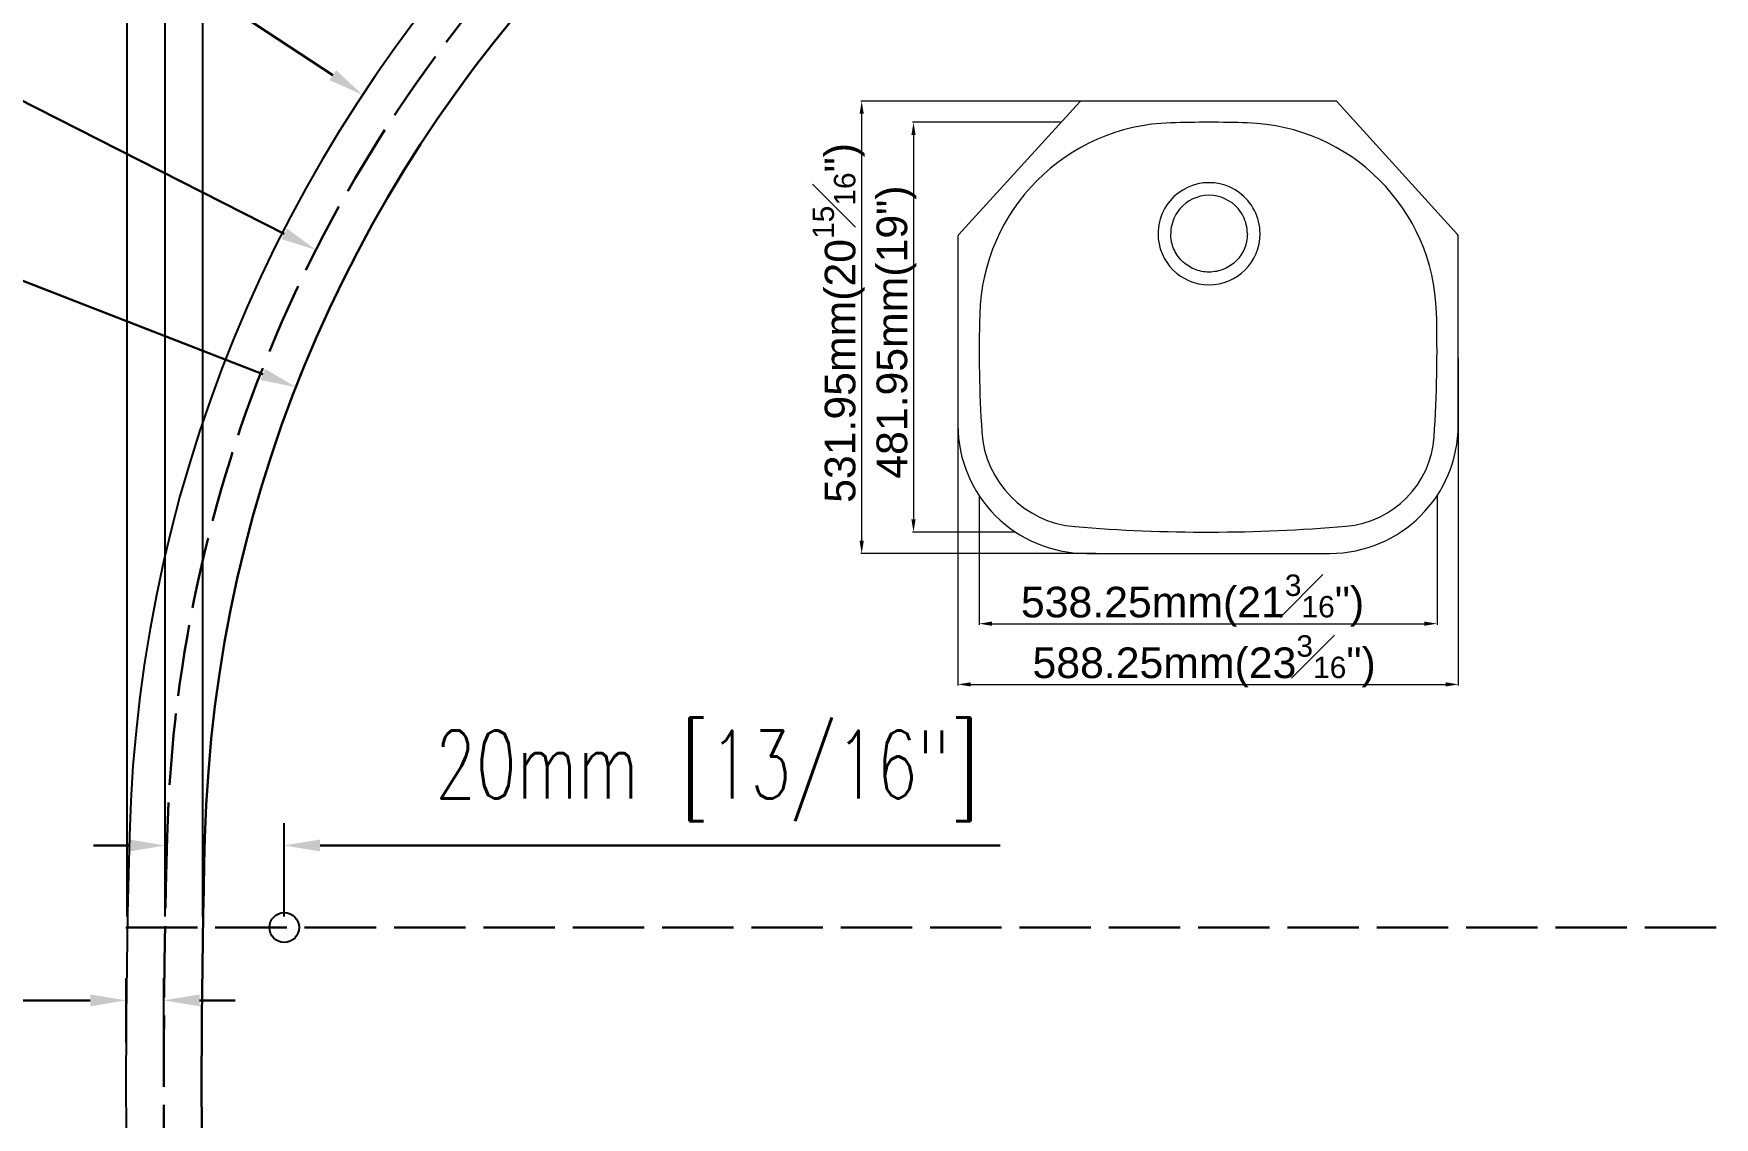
# Model space of a CAD drawing. Header units: millimetres. Extents: x 222 to 1745, y 294 to 1363.
# Drawn here: x 656.3 to 938.5, y 812.7 to 994.7 of the extents above; entities that cross this region are included whole.
import ezdxf

# ---------------------------------------------------------------- set-up
doc = ezdxf.new("R2010")
doc.units = ezdxf.units.MM
doc.linetypes.add('ACAD_ISO02W100', pattern=[15, 12, -3])
for name, color, linetype, lineweight in [('尺寸標注', 1, 'Continuous', 30), ('文字', 3, 'Continuous', 30), ('細實線', 1, 'Continuous', 13), ('虚线', 2, 'ACAD_ISO02W100', 30)]:
    doc.layers.add(name, color=color, linetype=linetype, lineweight=lineweight)
doc.styles.add('DIM', font='txt.shx', dxfattribs={"width": 0.7, "bigfont": 'chineset.shx'})
doc.styles.get("Standard").update_dxf_attribs({"font": 'arial.ttf'})
doc.dimstyles.new('ISO-25', dxfattribs={"dimtxt": 2.5, "dimasz": 2.5, "dimexe": 1.25, "dimexo": 0.625, "dimtad": 1, "dimtxsty": 'Standard', "dimcen": 2.5, "dimadec": 0, "dimazin": 0, "dimtfac": 1, "dimtmove": 0, "dimatfit": 3, "dimfxl": 1, "dimarcsym": 0})
doc.dimstyles.new('mm+in(开孔纸尺寸)', dxfattribs={"dimscale": 3, "dimtxt": 3.8, "dimasz": 2, "dimexe": 1.25, "dimexo": 0.625, "dimgap": 2, "dimtad": 1, "dimtxsty": 'DIM', "dimcen": 0, "dimclrd": 256, "dimclre": 256, "dimclrt": 3, "dimadec": 0, "dimazin": 0, "dimtfac": 1, "dimtmove": 0, "dimatfit": 1, "dimfxl": 1, "dimlwd": -1, "dimarcsym": 0})

# ---------------------------------------------------------------- blocks, each defined once
blk = doc.blocks.new('*D23')
at = {"layer": 'Defpoints', "color": 0}
for p in [(698.43, 858.4), (678.43, 844.62), (698.43, 844.62)]:
    blk.add_point(p, dxfattribs=at)
at = {"layer": '尺寸標注', "lineweight": -2}
for p, q in [((678.43, 846.5), (678.43, 862.15)), ((698.43, 846.5), (698.43, 862.15))]:
    blk.add_line(p, q, dxfattribs=at)
at = {"layer": '尺寸標注'}
for p, q in [((672.43, 858.4), (666.43, 858.4)), ((704.43, 858.4), (818.6, 858.4))]:
    blk.add_line(p, q, dxfattribs=at)
for points in [[(672.43, 857.4), (672.43, 859.4), (678.43, 858.4)], [(704.43, 859.4), (704.43, 857.4), (698.43, 858.4)]]:
    blk.add_solid(points, dxfattribs=at)
at = {"layer": '尺寸標注', "color": 3, "insert": (769.38, 870.1), "char_height": 11.4, "attachment_point": 5, "style": 'DIM'}
blk.add_mtext('20mm [13/16"]', dxfattribs=at)
blk = doc.blocks.new('*D4')
at = {"lineweight": -2}
for p, q in [((15109.6, -158.4), (14816.8, -158.4)), ((14818, -675.3), (14818, -173.4)), ((15093.5, -690.3), (14816.8, -690.3))]:
    blk.add_line(p, q, dxfattribs=at)
for points in [[(14815.5, -173.4), (14820.5, -173.4), (14818, -158.4)], [(14815.5, -675.3), (14820.5, -675.3), (14818, -690.3)]]:
    blk.add_solid(points)
at = {"layer": 'Defpoints', "color": 0}
for p in [(14818, -158.4), (15110.2, -158.4), (15094.1, -690.3)]:
    blk.add_point(p, dxfattribs=at)
at = {"color": 0, "insert": (14790.8, -419.3), "char_height": 30, "attachment_point": 5, "rotation": 90}
blk.add_mtext('{\\H1.2x;531.95mm(20\\H0.7x;\\S15#16;\\H1.4286x;")}', dxfattribs=at)
blk = doc.blocks.new('*D5')
at = {"lineweight": -2}
for p, q in [((14956.2, -623.2), (14956.2, -774.3)), ((15494.4, -623.2), (15494.4, -774.3)), ((14971.2, -773), (15479.4, -773))]:
    blk.add_line(p, q, dxfattribs=at)
for points in [[(14971.2, -770.5), (14971.2, -775.5), (14956.2, -773)], [(15479.4, -770.5), (15479.4, -775.5), (15494.4, -773)]]:
    blk.add_solid(points)
at = {"layer": 'Defpoints', "color": 0}
for p in [(14956.2, -622.5), (15494.4, -622.5), (15494.4, -773)]:
    blk.add_point(p, dxfattribs=at)
at = {"color": 0, "insert": (15207, -745.8), "char_height": 30, "attachment_point": 5}
blk.add_mtext('{\\H1.2x;538.25mm(21\\H0.7x;\\S3#16;\\H1.4286x;")}', dxfattribs=at)
blk = doc.blocks.new('*D6')
at = {"lineweight": -2}
for p, q in [((15052, -183.4), (14877.7, -183.4)), ((14878.9, -198.4), (14878.9, -650.3)), ((14998.3, -665.3), (14877.7, -665.3))]:
    blk.add_line(p, q, dxfattribs=at)
for points in [[(14876.4, -198.4), (14881.4, -198.4), (14878.9, -183.4)], [(14876.4, -650.3), (14881.4, -650.3), (14878.9, -665.3)]]:
    blk.add_solid(points)
at = {"layer": 'Defpoints', "color": 0}
for p in [(15052.6, -183.4), (14878.9, -665.3), (14998.9, -665.3)]:
    blk.add_point(p, dxfattribs=at)
at = {"color": 0, "insert": (14858.9, -430.1), "char_height": 30, "attachment_point": 5, "rotation": 90}
blk.add_mtext('{\\H1.2x;481.95mm(19")}', dxfattribs=at)
blk = doc.blocks.new('*D7')
at = {"lineweight": -2}
for p, q in [((14931.2, -471.1), (14931.2, -845.7)), ((15519.4, -460.8), (15519.4, -845.7)), ((14946.2, -844.4), (15504.4, -844.4))]:
    blk.add_line(p, q, dxfattribs=at)
for points in [[(14946.2, -841.9), (14946.2, -846.9), (14931.2, -844.4)], [(15504.4, -841.9), (15504.4, -846.9), (15519.4, -844.4)]]:
    blk.add_solid(points)
at = {"layer": 'Defpoints', "color": 0}
for p in [(14931.2, -470.5), (15519.4, -460.2), (15519.4, -844.4)]:
    blk.add_point(p, dxfattribs=at)
at = {"color": 0, "insert": (15220.6, -817.2), "char_height": 30, "attachment_point": 5}
blk.add_mtext('{\\H1.2x;588.25mm(23\\H0.7x;\\S3#16;\\H1.4286x;")}', dxfattribs=at)
blk = doc.blocks.new('*D25')
at = {"layer": 'Defpoints', "color": 0}
for p in [(1222.81, 1256.1), (672.08, 844.62), (1222.81, 844.59)]:
    blk.add_point(p, dxfattribs=at)
at = {"layer": '尺寸標注', "lineweight": -2}
for p, q in [((672.08, 846.5), (672.08, 1259.85)), ((1222.81, 846.46), (1222.81, 1259.85))]:
    blk.add_line(p, q, dxfattribs=at)
at = {"layer": '尺寸標注'}
blk.add_line((678.08, 1256.1), (1216.81, 1256.1), dxfattribs=at)
for points in [[(678.08, 1257.1), (678.08, 1255.1), (672.08, 1256.1)], [(1216.81, 1255.1), (1216.81, 1257.1), (1222.81, 1256.1)]]:
    blk.add_solid(points, dxfattribs=at)
at = {"layer": '尺寸標注', "color": 3, "insert": (947.44, 1268.75), "char_height": 11.4, "attachment_point": 5, "style": 'DIM'}
blk.add_mtext('550,73mm [21 11/16"]', dxfattribs=at)
blk = doc.blocks.new('*D26')
at = {"layer": 'Defpoints', "color": 0}
for p in [(1216.23, 1191.95), (678.43, 844.62), (1216.23, 844.59)]:
    blk.add_point(p, dxfattribs=at)
at = {"layer": '尺寸標注', "lineweight": -2}
for p, q in [((678.43, 846.5), (678.43, 1195.7)), ((1216.23, 846.46), (1216.23, 1195.7))]:
    blk.add_line(p, q, dxfattribs=at)
at = {"layer": '尺寸標注'}
blk.add_line((684.43, 1191.95), (1210.23, 1191.95), dxfattribs=at)
for points in [[(684.43, 1192.95), (684.43, 1190.95), (678.43, 1191.95)], [(1210.23, 1190.95), (1210.23, 1192.95), (1216.23, 1191.95)]]:
    blk.add_solid(points, dxfattribs=at)
at = {"layer": '尺寸標注', "color": 3, "insert": (947.33, 1204.6), "char_height": 11.4, "attachment_point": 5, "style": 'DIM'}
blk.add_mtext('537,8mm [21 3/16"]', dxfattribs=at)
blk = doc.blocks.new('*D27')
at = {"layer": 'Defpoints', "color": 0}
for p in [(1209.88, 1134.54), (684.78, 844.62), (1209.88, 844.59)]:
    blk.add_point(p, dxfattribs=at)
at = {"layer": '尺寸標注', "lineweight": -2}
for p, q in [((684.78, 846.5), (684.78, 1138.29)), ((1209.88, 846.46), (1209.88, 1138.29))]:
    blk.add_line(p, q, dxfattribs=at)
at = {"layer": '尺寸標注'}
blk.add_line((690.78, 1134.54), (1203.88, 1134.54), dxfattribs=at)
for points in [[(690.78, 1135.54), (690.78, 1133.54), (684.78, 1134.54)], [(1203.88, 1133.54), (1203.88, 1135.54), (1209.88, 1134.54)]]:
    blk.add_solid(points, dxfattribs=at)
at = {"layer": '尺寸標注', "color": 3, "insert": (947.33, 1147.19), "char_height": 11.4, "attachment_point": 5, "style": 'DIM'}
blk.add_mtext('525,1mm [20 11/16"]', dxfattribs=at)
blk = doc.blocks.new('*D31')
at = {"layer": 'Defpoints', "color": 0}
for p in [(678.21, 832.39), (671.86, 823.45), (678.21, 823.43)]:
    blk.add_point(p, dxfattribs=at)
at = {"layer": '尺寸標注', "lineweight": -2}
for p, q in [((671.86, 825.32), (671.86, 836.14)), ((678.21, 825.3), (678.21, 836.14))]:
    blk.add_line(p, q, dxfattribs=at)
at = {"layer": '尺寸標注'}
for p, q in [((665.86, 832.39), (551.69, 832.39)), ((684.21, 832.39), (690.21, 832.39))]:
    blk.add_line(p, q, dxfattribs=at)
for points in [[(665.86, 831.39), (665.86, 833.39), (671.86, 832.39)], [(684.21, 833.39), (684.21, 831.39), (678.21, 832.39)]]:
    blk.add_solid(points, dxfattribs=at)
at = {"layer": '尺寸標注', "color": 3, "insert": (600.91, 845.04), "char_height": 11.4, "attachment_point": 5, "style": 'DIM'}
blk.add_mtext('6,35mm [1/4"]', dxfattribs=at)
blk = doc.blocks.new('*D35')
at = {"layer": 'Defpoints', "color": 0}
for p in [(711.59, 984.45), (910.18, 853.55)]:
    blk.add_point(p, dxfattribs=at)
at = {"layer": '尺寸標注'}
blk.add_line((530.32, 1103.93), (706.58, 987.75), dxfattribs=at)
blk.add_solid([(706.03, 986.92), (707.13, 988.59), (711.59, 984.45)], dxfattribs=at)
at = {"layer": '尺寸標注', "color": 3, "insert": (599.48, 1073.5), "char_height": 11.4, "attachment_point": 5, "rotation": 326.6103, "style": 'DIM'}
blk.add_mtext('R237,85mm [R9 3/8"]', dxfattribs=at)
blk = doc.blocks.new('*D36')
at = {"layer": 'Defpoints', "color": 0}
for p in [(703.78, 958.39), (910.18, 853.55)]:
    blk.add_point(p, dxfattribs=at)
at = {"layer": '尺寸標注'}
blk.add_line((517.4, 1053.05), (698.43, 961.1), dxfattribs=at)
blk.add_solid([(697.98, 960.21), (698.88, 962), (703.78, 958.39)], dxfattribs=at)
at = {"layer": '尺寸標注', "color": 3, "insert": (583.61, 1033.61), "char_height": 11.4, "attachment_point": 5, "rotation": 333.0736, "style": 'DIM'}
blk.add_mtext('R231,5mm [R9 1/8"]', dxfattribs=at)
blk = doc.blocks.new('*D37')
at = {"layer": 'Defpoints', "color": 0}
for p in [(700.41, 935.34), (910.18, 853.55)]:
    blk.add_point(p, dxfattribs=at)
at = {"layer": '尺寸標注'}
blk.add_line((500.78, 1013.18), (694.82, 937.52), dxfattribs=at)
blk.add_solid([(694.46, 936.59), (695.19, 938.45), (700.41, 935.34)], dxfattribs=at)
at = {"layer": '尺寸標注', "color": 3, "insert": (573.54, 998.39), "char_height": 11.4, "attachment_point": 5, "rotation": 338.6997, "style": 'DIM'}
blk.add_mtext('R225,15mm [R8 7/8"]', dxfattribs=at)
blk = doc.blocks.new('ryh')
for p, q in [((15074.525, -159.341), (14931.935, -315.638)), ((15374.868, -158.363), (15076.741, -158.363)), ((15518.626, -315.391), (15377.09, -159.347)), ((14931.151, -317.66), (14931.151, -539.31)), ((15519.404, -539.31), (15519.404, -317.406)), ((15082.151, -690.31), (15368.404, -690.31))]:
    blk.add_line(p, q)
for centre, radius, start, end in [((15076.741, -161.363), 3, 90, 137.625854), ((15374.868, -161.363), 3, 42.208942, 90), ((15188.131, -415.395), 231.5, 91.641207, 178.443492), ((15225.277, -1711.863), 1528.5, 88.275426, 91.641207), ((15264.371, -413.451), 229.5, 1.639698, 88.275426), ((15226.381, -314.373), 59.998, 40.689912, 139.721996), ((15226.428, -314.4), 60.051, 139.731403, 166.683597), ((15226.381, -314.353), 45.093, 40.749048, 139.662835), ((15226.335, -314.4), 60.051, 13.727885, 40.680505), ((15227.271, -314.611), 45.939, 140.136222, 166.849677), ((15225.493, -314.617), 45.939, 13.561888, 40.275833), ((14934.151, -317.66), 3, 137.625854, 180), ((15226.583, -314.399), 60.201, 166.71765, 179.977656), ((15226.381, -314.376), 60, 180, 0), ((15225.962, -314.48), 44.635, 166.630512, 180.048318), ((15226.791, -314.48), 44.645, 359.951247, 13.780926), ((15226.168, -314.402), 60.214, 0.024477, 13.691699), ((15516.404, -317.406), 3, 0, 42.208942), ((16487.406, -450.7), 1531.255, 178.443492, 183.618019), ((13963.149, -450.7), 1531.255, 356.172618, 1.639698), ((15082.151, -539.31), 151, 180, 270), ((15078.465, -539.788), 119.5, 183.618019, 265.301861), ((15368.404, -539.31), 151, 270, 0), ((15377.742, -545.336), 113.5, 274.86311, 356.172618), ((15225.277, 1246.64), 1911.95, 265.301861, 274.86311)]:
    blk.add_arc(centre, radius, start, end)
blk.add_open_spline([(15271.436, -314.518), (15271.436, -317.449), (15271.005, -321.87), (15269.566, -327.58), (15267.588, -333.138), (15264.088, -339.673), (15258.453, -346.537), (15251.58, -352.172), (15243.74, -356.359), (15235.232, -358.938), (15226.385, -359.809), (15217.536, -358.939), (15209.028, -356.362), (15201.188, -352.176), (15194.314, -346.541), (15188.677, -339.678), (15185.177, -333.143), (15183.199, -327.586), (15181.759, -321.874), (15181.327, -317.451), (15181.327, -314.518)], degree=3, knots=[0, 0, 0, 0, 8.79494405, 13.21202586, 17.64748388, 26.46537464, 35.29648103, 44.12476875, 52.95641116, 61.78951377, 70.62380596, 79.45814534, 88.29142272, 97.12320925, 105.95171261, 114.78284185, 123.60120745, 128.03620834, 132.45347546, 141.25347312, 141.25347312, 141.25347312, 141.25347312])
for base, p1, p2, text, picture, middle in [((14818.001, -158.363), (15094.078, -690.31), (15110.214, -158.363), '{\\H1.2x;531.95mm(20\\H0.7x;\\S15#16;\\H1.4286x;")}', '*D4', (14818.001, -419.344)), ((14878.928, -665.308), (15052.61, -183.363), (14998.932, -665.308), '{\\H1.2x;481.95mm(19")}', '*D6', (14878.928, -430.094))]:
    dim = blk.add_linear_dim(base=base, p1=p1, p2=p2, angle=90, text=text, dimstyle='ISO-25')
    dim.commit()
    dim.dimension.update_dxf_attribs({"geometry": picture, "text_midpoint": middle, "dimtype": 128})
for base, p1, p2, text, picture, middle in [((15519.404, -844.421), (14931.151, -470.522), (15519.404, -460.154), '{\\H1.2x;588.25mm(23\\H0.7x;\\S3#16;\\H1.4286x;")}', '*D7', (15220.605, -844.421)), ((15494.404, -773), (14956.151, -622.527), (15494.404, -622.527), '{\\H1.2x;538.25mm(21\\H0.7x;\\S3#16;\\H1.4286x;")}', '*D5', (15206.992, -773))]:
    dim = blk.add_linear_dim(base=base, p1=p1, p2=p2, text=text, dimstyle='ISO-25')
    dim.commit()
    dim.dimension.update_dxf_attribs({"geometry": picture, "text_midpoint": middle, "dimtype": 128})

msp = doc.modelspace()

# ---------------------------------------------------------------- linework, layer by layer
msp.add_lwpolyline([(1222.177, 862.246, 0.3971183), (993.522, 1091.241, 0.014687), (903.371, 1091.306, 0.3979599), (672.421, 860.014, 0.022582), (674.918, 721.219, 0.3723131), (790.21, 603.734, 0.041743), (1109.955, 604.194, 0.3704545), (1219.377, 715.612, 0.0238592)], format="xyb", close=True)
msp.add_circle((698.431, 844.621), 2.5)
at = {"layer": '文字'}
msp.add_lwpolyline([(1108.878, 616.848, 0.3704545), (1206.706, 716.46, 0.0238592), (1209.482, 861.883, 0.3971183), (993.139, 1078.546, 0.014687), (903.735, 1078.611, 0.3979599), (685.117, 859.669, 0.022582), (687.593, 722.02, 0.3723131), (791.25, 616.391, 0.041743)], format="xyb", close=True, dxfattribs=at)
at = {"layer": '虚线'}
msp.add_line((671.854, 844.621), (1222.807, 844.586), dxfattribs=at)
msp.add_lwpolyline([(1109.417, 610.521, 0.3704545), (1213.041, 716.036, 0.0238592), (1215.83, 862.064, 0.3971183), (993.33, 1084.893, 0.014687), (903.553, 1084.959, 0.3979599), (678.769, 859.842, 0.022582), (681.256, 721.62, 0.3723131), (790.73, 610.062, 0.041743), (1109.417, 610.521)], format="xyb", dxfattribs=at)

# ---------------------------------------------------------------- block references
at = {"layer": '細實線', "xscale": 0.1427957619278627, "yscale": 0.1427957619278627, "zscale": 0.1427957619278627}
msp.add_blockref('ryh', (-1320.575, 1006.027), dxfattribs=at)

# ---------------------------------------------------------------- dimensions: what is measured, and where the dimension line sits
at = {"layer": '尺寸標注'}
for base, p1, p2, picture, middle in [((1222.807, 1256.095), (672.08, 844.621), (1222.807, 844.586), '*D25', (947.443, 1256.095)), ((1216.23, 1191.949), (678.431, 844.621), (1216.23, 844.587), '*D26', (947.331, 1191.949)), ((1209.879, 1134.542), (684.782, 844.62), (1209.879, 844.587), '*D27', (947.331, 1134.542)), ((698.431, 858.396), (678.431, 844.621), (698.431, 844.621), '*D23', (769.379, 858.396)), ((678.213, 832.394), (671.863, 823.448), (678.213, 823.426), '*D31', (600.915, 832.394))]:
    dim = msp.add_linear_dim(base=base, p1=p1, p2=p2, dimstyle='mm+in(开孔纸尺寸)', override={"dimpost": 'mm', "dimtofl": 0}, dxfattribs=at)
    dim.commit()
    dim.dimension.update_dxf_attribs({"geometry": picture, "text_midpoint": middle, "dimtype": 160})
for mpoint, picture, middle in [((711.591, 984.45), '*D35', (592.518, 1062.933)), ((703.781, 958.387), '*D36', (577.886, 1022.33)), ((700.414, 935.341), '*D37', (568.944, 986.599))]:
    dim = msp.add_radius_dim(center=(910.184, 853.554), mpoint=mpoint, dimstyle='mm+in(开孔纸尺寸)', override={"dimpost": 'mm', "dimtofl": 0}, dxfattribs=at)
    dim.commit()
    dim.dimension.update_dxf_attribs({"geometry": picture, "text_midpoint": middle, "dimtype": 164})

doc.saveas('drawing.dxf')
